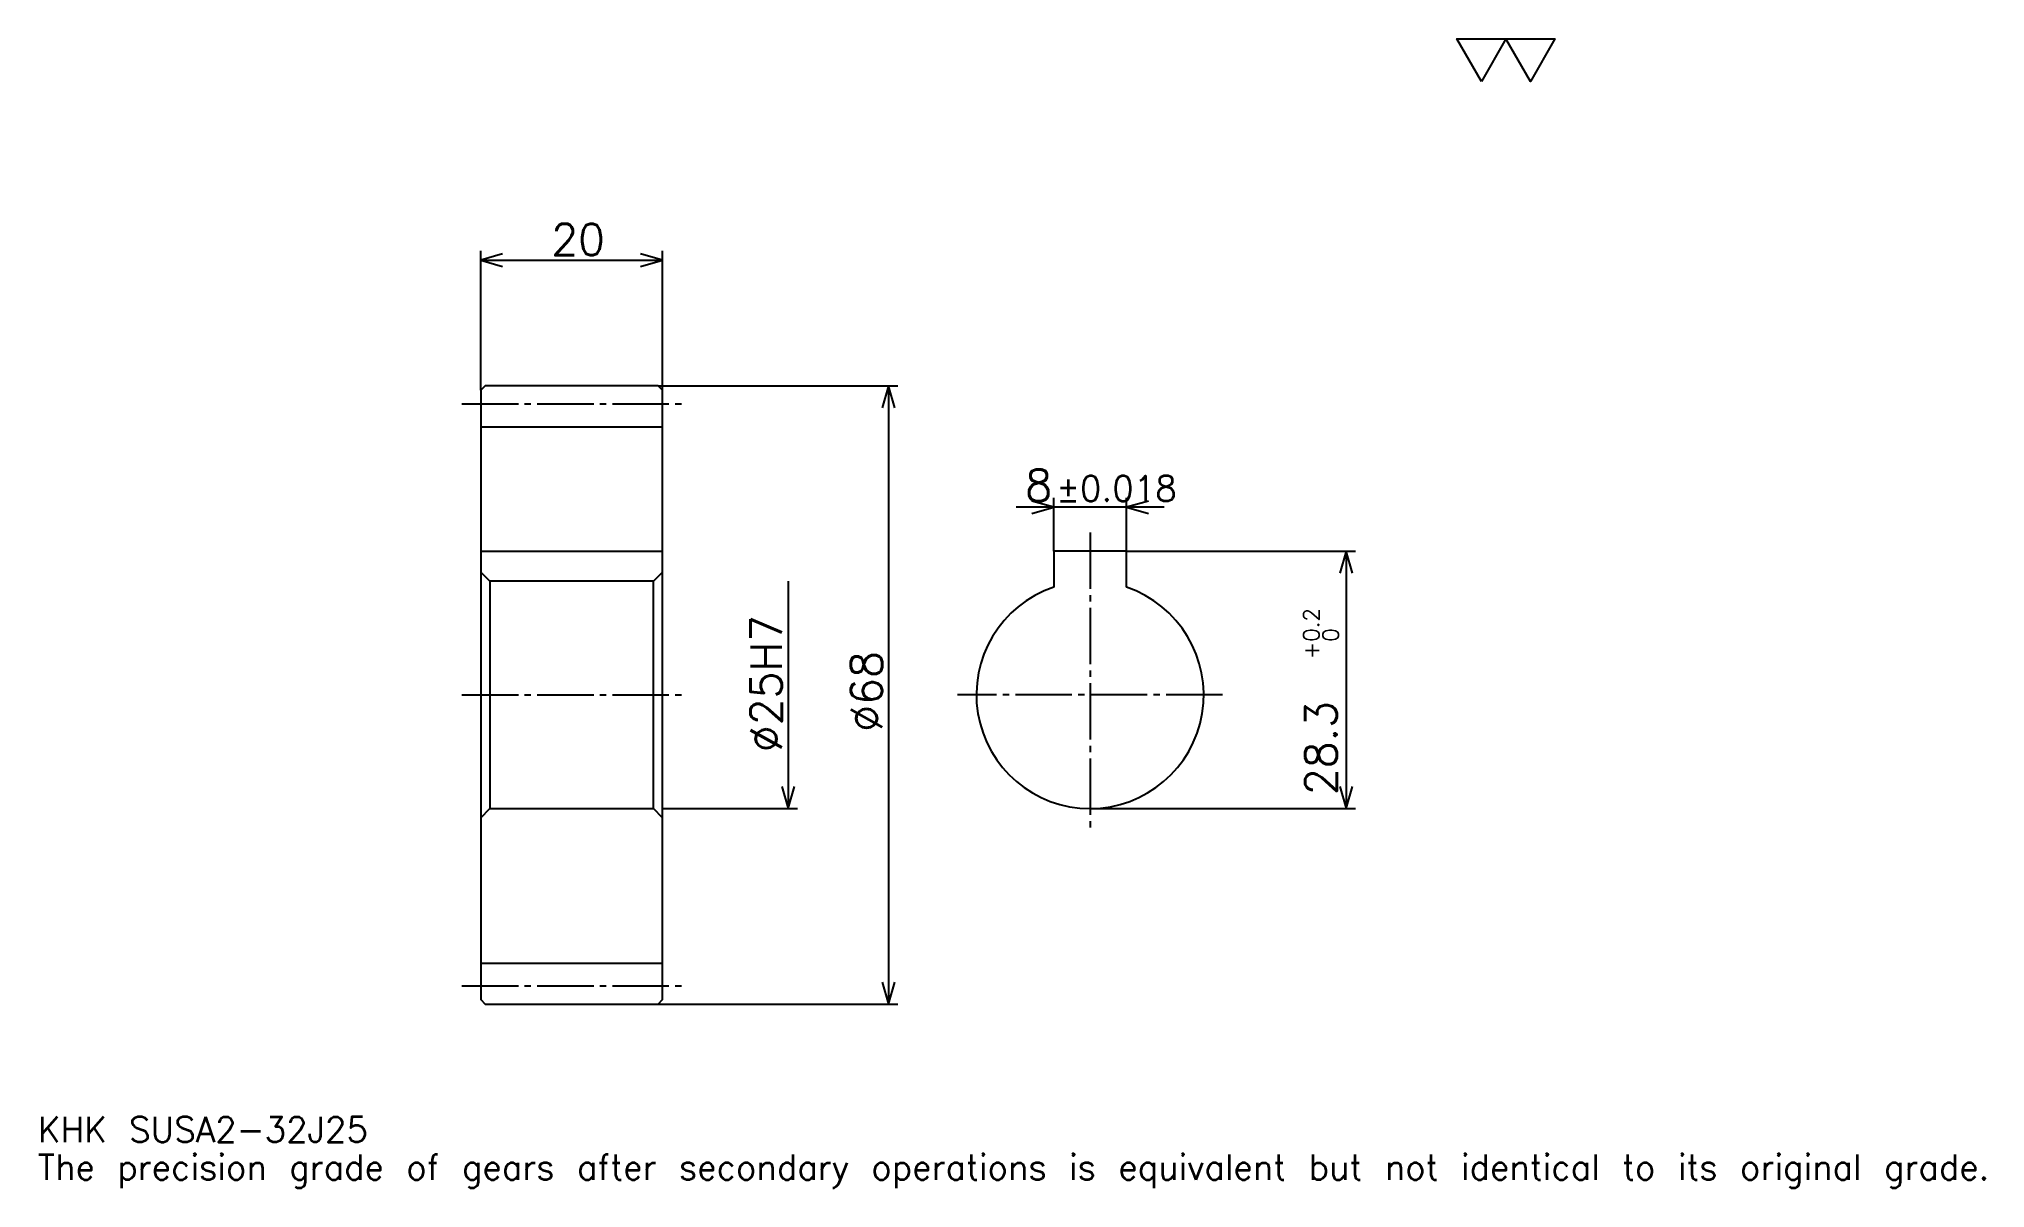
# Model space of a CAD drawing. Extents: x 7 to 221, y 3 to 129.
import ezdxf

# ---------------------------------------------------------------- set-up
doc = ezdxf.new("R2010")
doc.units = 0
doc.linetypes.add('DASHDOT', pattern=[8.282608, 6.211957, -0.690217, 0.690217, -0.690217])
doc.layers.get('0').update_dxf_attribs({"linetype": 'CONTINUOUS'})
doc.layers.add('DASHDOT', color=6, linetype='DASHDOT')
doc.styles.add('KANJI', font='TXT', dxfattribs={"bigfont": 'BIGFONT'})

msp = doc.modelspace()

# ---------------------------------------------------------------- linework, layer by layer
at = {"color": 5}
for p, q in [((55.603264, 90.763588), (55.603264, 105.603264)), ((75.603264, 90.763588), (75.603264, 105.603264)), ((55.603264, 104.567932), (75.603264, 104.567932)), ((55.603264, 90.263588), (55.603264, 90.763588)), ((75.103264, 90.763588), (75.603264, 90.763588)), ((75.603264, 90.763588), (101.48642, 90.763588)), ((75.603264, 90.263588), (75.603264, 90.763588)), ((100.451088, 90.763588), (100.451088, 22.763588)), ((130.755432, 77.395111), (114.472824, 77.395111)), ((118.614136, 72.563591), (118.614136, 78.430435)), ((126.614136, 72.563591), (126.614136, 78.430435)), ((126.614136, 72.563591), (151.807068, 72.563591)), ((150.771744, 72.563591), (150.771744, 44.263588)), ((89.407608, 69.263588), (89.407608, 44.263588)), ((75.603264, 44.263588), (90.44294, 44.263588)), ((122.614136, 44.263588), (151.807068, 44.263588)), ((75.103264, 22.763588), (75.603264, 22.763588)), ((75.603264, 22.763588), (101.48642, 22.763588))]:
    msp.add_line(p, q, dxfattribs=at)
at = {"color": 4}
for p, q in [((55.603264, 86.263588), (75.603264, 86.263588)), ((55.603264, 72.563591), (75.603264, 72.563591)), ((75.603264, 70.263588), (74.603264, 69.263588)), ((55.603264, 43.263588), (56.603264, 44.263588)), ((75.603264, 43.263588), (74.603264, 44.263588)), ((55.603264, 27.263588), (75.603264, 27.263588))]:
    msp.add_line(p, q, dxfattribs=at)
at = {"color": 7}
msp.add_lwpolyline([(165.652176, 124.239128), (162.960327, 128.904999), (173.727722, 128.904999), (171.035873, 124.239128), (168.344025, 128.904999), (165.652176, 124.239128)], dxfattribs=at)
at = {"color": 5}
for points in [[(58.019024, 105.258148), (55.603264, 104.567932), (58.019024, 103.877716)], [(73.1875, 103.877716), (75.603264, 104.567932), (73.1875, 105.258148)], [(101.141304, 88.347824), (100.451088, 90.763588), (99.760872, 88.347824)], [(116.198372, 76.704895), (118.614136, 77.395111), (116.198372, 78.085327)], [(129.029907, 78.085327), (126.614136, 77.395111), (129.029907, 76.704895)], [(151.46196, 70.147827), (150.771744, 72.563591), (150.081528, 70.147827)], [(88.717392, 46.679348), (89.407608, 44.263588), (90.097824, 46.679348)], [(150.081528, 46.679352), (150.771744, 44.263588), (151.46196, 46.679352)], [(99.760872, 25.179348), (100.451088, 22.763588), (101.141304, 25.179348)]]:
    msp.add_lwpolyline(points, dxfattribs=at)
at = {"color": 4}
for points in [[(55.603264, 43.263588), (55.603264, 23.263588), (56.103264, 22.763588), (75.103264, 22.763588), (75.603264, 23.263588), (75.603264, 90.263588), (75.103264, 90.763588), (56.103264, 90.763588), (55.603264, 90.263588), (55.603264, 43.263588)], [(126.614136, 68.606308), (126.614136, 72.563591), (118.614136, 72.563591), (118.614136, 68.606308)], [(55.603264, 70.263588), (56.603264, 69.263588), (56.603264, 44.263588), (74.603264, 44.263588), (74.603264, 69.263588), (56.603264, 69.263588)]]:
    msp.add_lwpolyline(points, dxfattribs=at)
msp.add_arc((122.614136, 56.763588), 12.5, 108.66294197, 71.33707482, dxfattribs=at)
at = {"layer": 'DASHDOT', "color": 7}
for p, q in [((53.532612, 88.763588), (77.67392, 88.763588)), ((122.614136, 74.634239), (122.614136, 42.192936)), ((53.532612, 56.763588), (77.67392, 56.763588)), ((137.184784, 56.763588), (108.04348, 56.763588)), ((53.532612, 24.763588), (77.67392, 24.763588))]:
    msp.add_line(p, q, dxfattribs=at)

# ---------------------------------------------------------------- texts
at = {"color": 7, "style": 'KANJI'}
for s, height, p in [('20', 3.451087, (63.360058, 105.12011)), ('8', 3.451087, (115.490402, 78.085327)), ('%%p0.018', 2.76087, (118.906555, 78.085327)), ('KHK SUSA2-32J25', 2.76087, (6.902174, 7.592391)), ('The precision grade of gears after secondary operations is equivalent but not identical to its original grade.', 2.76087, (6.902174, 3.451087))]:
    msp.add_text(s, height=height, dxfattribs=at).set_placement(p)
for s, height, p in [('%%c25H7', 3.451087, (88.717392, 50.465355)), ('0.2', 1.725543, (147.803802, 62.613583)), ('+', 1.725543, (147.803802, 60.680973)), ('0', 1.725543, (149.943481, 62.613583)), ('%%c68', 3.451087, (99.760872, 52.708561)), ('28.3', 3.451087, (149.73642, 45.743301))]:
    msp.add_text(s, height=height, rotation=90, dxfattribs=at).set_placement(p)

doc.saveas('drawing.dxf')
